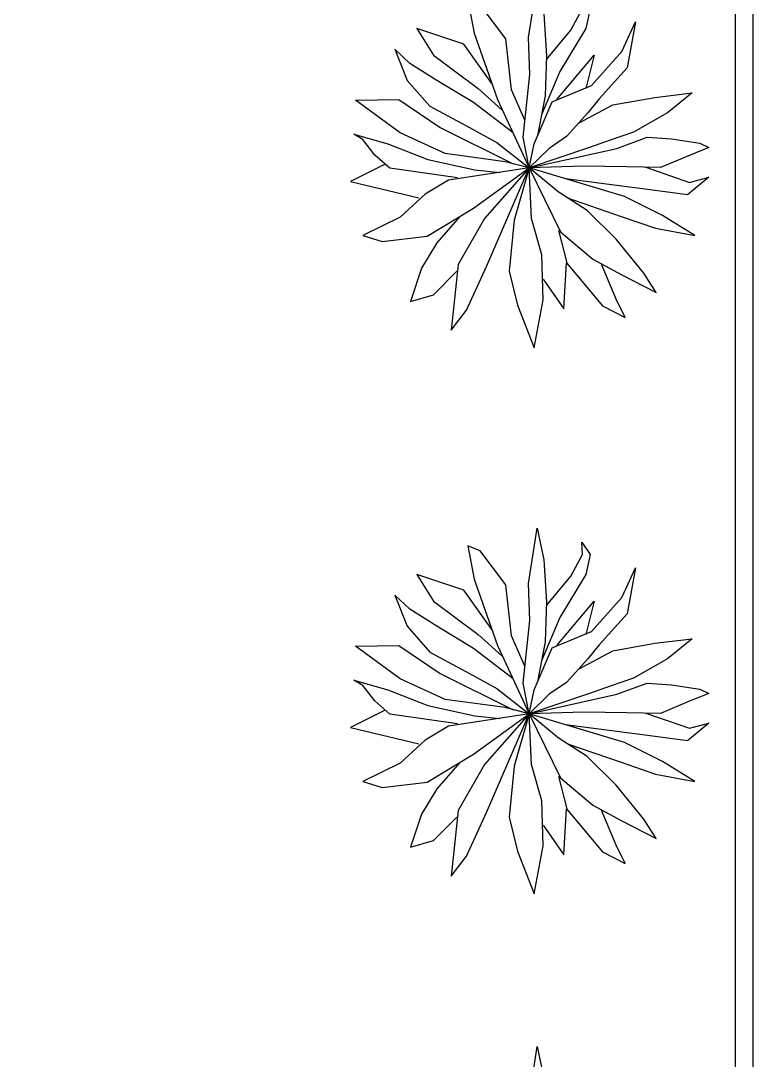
# Model space of a CAD drawing. Header units: millimetres. Extents: x 935 to 1399, y 512 to 900.
# Drawn here: x 1108.49 to 1114.69, y 846.52 to 855.33 of the extents above; entities that cross this region are included whole.
import ezdxf

# ---------------------------------------------------------------- set-up
doc = ezdxf.new("R2010")
doc.units = ezdxf.units.MM
doc.layers.add('VEGETAÇÃO', color=3, linetype='Continuous')

msp = doc.modelspace()

# ---------------------------------------------------------------- linework, layer by layer
for p, q in [((1112.78726, 855.18446), (1112.85868, 855.65239)), ((1112.27325, 855.50364), (1112.3258, 855.22209)), ((1112.59447, 855.17196), (1112.37836, 855.45982)), ((1113.1436, 855.24708), (1113.24295, 855.42865)), ((1113.30717, 855.42865), (1113.27217, 855.25958)), ((1112.91582, 855.38484), (1112.93915, 855.02803)), ((1113.57584, 855.06552), (1113.69274, 855.31589)), ((1113.69274, 855.31589), (1113.62262, 854.9279)), ((1112.23812, 855.12815), (1111.84102, 855.25958)), ((1111.84102, 855.25958), (1111.98112, 855.03434)), ((1112.93809, 854.99715), (1113.1436, 855.24708)), ((1113.27217, 855.25958), (1113.05016, 854.89659)), ((1112.3258, 855.22209), (1112.52436, 854.65872)), ((1112.64126, 854.74016), (1112.59447, 855.17196)), ((1112.79892, 854.87159), (1112.78726, 855.18446)), ((1111.78256, 854.9654), (1111.654, 855.08434)), ((1111.654, 855.08434), (1111.75924, 854.82147)), ((1112.47602, 854.79588), (1112.23812, 855.12815)), ((1113.31883, 854.77765), (1113.57584, 855.06552)), ((1112.01034, 854.82147), (1111.78256, 854.9654)), ((1111.98112, 855.03434), (1112.3608, 854.75266)), ((1112.93915, 855.02803), (1112.92749, 854.69003)), ((1113.02683, 854.65872), (1113.34216, 855.03434)), ((1113.34216, 855.03434), (1113.27217, 854.75266)), ((1113.05016, 854.89659), (1112.89595, 854.5296)), ((1113.62262, 854.9279), (1113.38305, 854.66503)), ((1111.75924, 854.82147), (1111.95189, 854.60241)), ((1112.31991, 854.63372), (1112.01034, 854.82147)), ((1112.7406, 854.33954), (1112.79892, 854.87159)), ((1112.3608, 854.75266), (1112.55948, 854.57109)), ((1112.75637, 854.48338), (1112.64126, 854.74016)), ((1112.98594, 854.64004), (1113.31883, 854.77765)), ((1113.8563, 854.67753), (1114.17176, 854.71503)), ((1114.17176, 854.71503), (1113.96141, 854.5461)), ((1111.32111, 854.65254), (1111.68912, 854.65872)), ((1111.70078, 854.37717), (1111.32111, 854.65254)), ((1111.68912, 854.65872), (1112.03957, 854.42098)), ((1112.65536, 854.37599), (1112.31991, 854.63372)), ((1112.52436, 854.65872), (1112.79255, 854.0799)), ((1112.83404, 854.28323), (1112.98594, 854.64004)), ((1112.92749, 854.69003), (1112.86383, 854.35319)), ((1113.21398, 854.46243), (1113.49995, 854.61491)), ((1113.38305, 854.66503), (1113.2896, 854.5461)), ((1113.49995, 854.61491), (1113.8563, 854.67753)), ((1111.95189, 854.60241), (1112.25569, 854.43966)), ((1113.2896, 854.5461), (1113.10861, 854.34586)), ((1113.96141, 854.5461), (1113.67518, 854.38335)), ((1112.25569, 854.43966), (1112.51859, 854.29573)), ((1111.30944, 854.36453), (1111.59567, 854.28323)), ((1111.38533, 854.32072), (1111.30944, 854.36453)), ((1112.08046, 854.20192), (1111.70078, 854.37717)), ((1112.03957, 854.42098), (1112.65536, 854.11562)), ((1113.67518, 854.38335), (1113.47662, 854.31454)), ((1111.48467, 854.18929), (1111.38533, 854.32072)), ((1111.59567, 854.28323), (1111.93446, 854.15179)), ((1112.51859, 854.29573), (1112.79255, 854.0799)), ((1112.79255, 854.0799), (1112.7406, 854.33954)), ((1112.79255, 854.0799), (1112.83404, 854.28323)), ((1113.10861, 854.34586), (1112.96248, 854.24573)), ((1113.47662, 854.31454), (1113.30127, 854.25191)), ((1113.53495, 854.24573), (1113.79195, 854.33954)), ((1113.79195, 854.33954), (1113.9964, 854.32704)), ((1113.9964, 854.32704), (1114.23597, 854.28955)), ((1114.23597, 854.28955), (1114.31186, 854.25191)), ((1111.61311, 854.07667), (1111.48467, 854.18929)), ((1112.5887, 854.13298), (1112.08046, 854.20192)), ((1113.30127, 854.25191), (1112.79255, 854.0799)), ((1112.96248, 854.24573), (1112.79255, 854.0799)), ((1112.79255, 854.0799), (1113.53495, 854.24573)), ((1114.15419, 854.18929), (1113.90296, 854.08299)), ((1114.31186, 854.25191), (1114.15419, 854.18929)), ((1111.57447, 854.11055), (1111.28022, 853.96405)), ((1111.93446, 854.15179), (1112.3317, 854.06417)), ((1112.79255, 854.0799), (1112.5887, 854.13298)), ((1113.25461, 854.09548), (1112.79255, 854.0799)), ((1113.61673, 854.08917), (1113.25461, 854.09548)), ((1113.90296, 854.08299), (1113.61673, 854.08917)), ((1113.78048, 854.08563), (1114.1483, 853.95773)), ((1112.18557, 853.99536), (1111.61311, 854.07667)), ((1112.44258, 854.02668), (1112.10969, 853.97655)), ((1112.31991, 853.73867), (1112.79255, 854.0799)), ((1112.3317, 854.06417), (1112.5434, 854.04032)), ((1112.79255, 854.0799), (1112.41348, 853.65105)), ((1112.43091, 853.24425), (1112.79255, 854.0799)), ((1112.79255, 854.0799), (1112.44258, 854.02668)), ((1112.79255, 854.0799), (1112.66459, 853.63855)), ((1112.79255, 854.0799), (1113.05593, 853.53843)), ((1112.81059, 853.65105), (1112.79255, 854.0799)), ((1113.0385, 853.87642), (1112.79255, 854.0799)), ((1113.59929, 853.83893), (1112.79255, 854.0799)), ((1114.31186, 854.00154), (1114.13087, 853.85143)), ((1114.1483, 853.95773), (1114.31186, 854.00154)), ((1111.28022, 853.96405), (1111.85845, 853.8263)), ((1112.10969, 853.97655), (1111.911, 853.85761)), ((1113.81541, 853.89524), (1113.09932, 853.98827)), ((1111.911, 853.85761), (1111.70078, 853.66368)), ((1113.28384, 853.71999), (1113.0385, 853.87642)), ((1113.11682, 853.82649), (1113.57007, 853.66986)), ((1113.92052, 853.67618), (1113.59929, 853.83893)), ((1114.13087, 853.85143), (1113.81541, 853.89524)), ((1111.92856, 853.50094), (1112.31991, 853.73867)), ((1111.70078, 853.66368), (1111.38533, 853.50712)), ((1112.20564, 853.66926), (1112.01034, 853.44463)), ((1112.41348, 853.65105), (1112.19147, 853.26306)), ((1112.89826, 853.34437), (1112.81059, 853.65105)), ((1113.52918, 853.4758), (1113.28384, 853.71999)), ((1113.57007, 853.66986), (1113.86207, 853.56974)), ((1114.19508, 853.50712), (1113.92052, 853.67618)), ((1112.66459, 853.63855), (1112.6237, 853.20675)), ((1113.86207, 853.56974), (1114.19508, 853.50712)), ((1111.38533, 853.50712), (1111.54889, 853.45712)), ((1111.54889, 853.45712), (1111.92856, 853.50094)), ((1113.11438, 853.27556), (1113.04426, 853.55093)), ((1113.05593, 853.53843), (1113.33049, 853.30687)), ((1113.76285, 853.18794), (1113.52918, 853.4758)), ((1112.01034, 853.44463), (1111.88191, 853.23175)), ((1112.90993, 852.9627), (1112.89826, 853.34437)), ((1113.33049, 853.30687), (1113.57584, 853.17544)), ((1111.88191, 853.23175), (1111.78833, 852.95006)), ((1111.98112, 853.00651), (1112.1798, 853.20675)), ((1112.19147, 853.26306), (1112.13302, 852.70601)), ((1112.26158, 852.87507), (1112.43091, 853.24425)), ((1112.6237, 853.20675), (1112.69381, 852.91889)), ((1113.08515, 852.88757), (1113.10861, 853.27556)), ((1113.10861, 853.27556), (1113.41228, 852.91257)), ((1113.52918, 852.96888), (1113.40061, 853.26938)), ((1112.90993, 853.13794), (1113.08515, 852.88757)), ((1113.57584, 853.17544), (1113.86796, 853.02519)), ((1113.86796, 853.02519), (1113.76285, 853.18794)), ((1111.78833, 852.95006), (1111.98112, 853.00651)), ((1112.83404, 852.5559), (1112.90993, 852.9627)), ((1113.60506, 852.81245), (1113.52918, 852.96888)), ((1112.13302, 852.70601), (1112.26158, 852.87507)), ((1112.69381, 852.91889), (1112.83404, 852.5559)), ((1113.41228, 852.91257), (1113.60506, 852.81245)), ((1112.78726, 850.56148), (1112.85868, 851.02941)), ((1112.85868, 851.02941), (1112.91582, 850.76186)), ((1112.27325, 850.88066), (1112.3258, 850.59911)), ((1112.37836, 850.83685), (1112.27325, 850.88066)), ((1112.59447, 850.54898), (1112.37836, 850.83685)), ((1113.24295, 850.80567), (1113.23705, 850.91197)), ((1113.23705, 850.91197), (1113.30717, 850.80567)), ((1112.91582, 850.76186), (1112.93915, 850.40505)), ((1113.1436, 850.62411), (1113.24295, 850.80567)), ((1113.30717, 850.80567), (1113.27217, 850.63661)), ((1113.57584, 850.44254), (1113.69274, 850.69292)), ((1113.69274, 850.69292), (1113.62262, 850.30493)), ((1112.23812, 850.50517), (1111.84102, 850.63661)), ((1111.84102, 850.63661), (1111.98112, 850.41137)), ((1112.3258, 850.59911), (1112.52436, 850.03574)), ((1112.93809, 850.37418), (1113.1436, 850.62411)), ((1113.27217, 850.63661), (1113.05016, 850.27362)), ((1112.47602, 850.1729), (1112.23812, 850.50517)), ((1112.64126, 850.11718), (1112.59447, 850.54898)), ((1112.79892, 850.24862), (1112.78726, 850.56148)), ((1111.78256, 850.34242), (1111.654, 850.46136)), ((1111.654, 850.46136), (1111.75924, 850.19849)), ((1111.98112, 850.41137), (1112.3608, 850.12968)), ((1112.93915, 850.40505), (1112.92749, 850.06706)), ((1113.02683, 850.03574), (1113.34216, 850.41137)), ((1113.34216, 850.41137), (1113.27217, 850.12968)), ((1113.31883, 850.15468), (1113.57584, 850.44254)), ((1112.01034, 850.19849), (1111.78256, 850.34242)), ((1113.62262, 850.30493), (1113.38305, 850.04206)), ((1112.7406, 849.71656), (1112.79892, 850.24862)), ((1113.05016, 850.27362), (1112.89595, 849.90662)), ((1111.75924, 850.19849), (1111.95189, 849.97943)), ((1112.31991, 850.01075), (1112.01034, 850.19849)), ((1112.3608, 850.12968), (1112.55948, 849.94812)), ((1112.98594, 850.01706), (1113.31883, 850.15468)), ((1111.32111, 850.02956), (1111.68912, 850.03574)), ((1111.68912, 850.03574), (1112.03957, 849.79801)), ((1112.52436, 850.03574), (1112.79255, 849.45692)), ((1112.75637, 849.86041), (1112.64126, 850.11718)), ((1112.92749, 850.06706), (1112.86383, 849.73021)), ((1113.38305, 850.04206), (1113.2896, 849.92312)), ((1113.49995, 849.99193), (1113.8563, 850.05456)), ((1113.8563, 850.05456), (1114.17176, 850.09205)), ((1114.17176, 850.09205), (1113.96141, 849.92312)), ((1111.70078, 849.75419), (1111.32111, 850.02956)), ((1111.95189, 849.97943), (1112.25569, 849.81668)), ((1112.65536, 849.75302), (1112.31991, 850.01075)), ((1112.83404, 849.66025), (1112.98594, 850.01706)), ((1113.21398, 849.83945), (1113.49995, 849.99193)), ((1113.2896, 849.92312), (1113.10861, 849.72288)), ((1113.96141, 849.92312), (1113.67518, 849.76037)), ((1112.03957, 849.79801), (1112.65536, 849.49264)), ((1112.25569, 849.81668), (1112.51859, 849.67275)), ((1111.30944, 849.74156), (1111.59567, 849.66025)), ((1111.38533, 849.69775), (1111.30944, 849.74156)), ((1111.48467, 849.56631), (1111.38533, 849.69775)), ((1112.08046, 849.57895), (1111.70078, 849.75419)), ((1112.79255, 849.45692), (1112.7406, 849.71656)), ((1113.10861, 849.72288), (1112.96248, 849.62276)), ((1113.47662, 849.69157), (1113.30127, 849.62894)), ((1113.67518, 849.76037), (1113.47662, 849.69157)), ((1113.53495, 849.62276), (1113.79195, 849.71656)), ((1113.79195, 849.71656), (1113.9964, 849.70406)), ((1113.9964, 849.70406), (1114.23597, 849.66657)), ((1111.59567, 849.66025), (1111.93446, 849.52882)), ((1112.51859, 849.67275), (1112.79255, 849.45692)), ((1112.79255, 849.45692), (1112.83404, 849.66025)), ((1113.30127, 849.62894), (1112.79255, 849.45692)), ((1112.96248, 849.62276), (1112.79255, 849.45692)), ((1112.79255, 849.45692), (1113.53495, 849.62276)), ((1114.31186, 849.62894), (1114.15419, 849.56631)), ((1114.23597, 849.66657), (1114.31186, 849.62894)), ((1111.61311, 849.45369), (1111.48467, 849.56631)), ((1111.93446, 849.52882), (1112.3317, 849.44119)), ((1112.5887, 849.51), (1112.08046, 849.57895)), ((1112.79255, 849.45692), (1112.5887, 849.51)), ((1114.15419, 849.56631), (1113.90296, 849.46001)), ((1111.57447, 849.48757), (1111.28022, 849.34107)), ((1112.18557, 849.37239), (1111.61311, 849.45369)), ((1112.31991, 849.1157), (1112.79255, 849.45692)), ((1112.3317, 849.44119), (1112.5434, 849.41735)), ((1112.79255, 849.45692), (1112.41348, 849.02807)), ((1112.43091, 848.62127), (1112.79255, 849.45692)), ((1112.79255, 849.45692), (1112.44258, 849.4037)), ((1112.79255, 849.45692), (1112.66459, 849.01558)), ((1113.25461, 849.47251), (1112.79255, 849.45692)), ((1112.79255, 849.45692), (1113.05593, 848.91545)), ((1112.81059, 849.02807), (1112.79255, 849.45692)), ((1113.0385, 849.25345), (1112.79255, 849.45692)), ((1113.59929, 849.21596), (1112.79255, 849.45692)), ((1113.61673, 849.46619), (1113.25461, 849.47251)), ((1113.90296, 849.46001), (1113.61673, 849.46619)), ((1113.78048, 849.46265), (1114.1483, 849.33476)), ((1111.28022, 849.34107), (1111.85845, 849.20332)), ((1112.10969, 849.35357), (1111.911, 849.23463)), ((1112.44258, 849.4037), (1112.10969, 849.35357)), ((1113.81541, 849.27227), (1113.09932, 849.36529)), ((1114.31186, 849.37857), (1114.13087, 849.22845)), ((1114.1483, 849.33476), (1114.31186, 849.37857)), ((1113.28384, 849.09702), (1113.0385, 849.25345)), ((1114.13087, 849.22845), (1113.81541, 849.27227)), ((1111.911, 849.23463), (1111.70078, 849.04071)), ((1113.11682, 849.20351), (1113.57007, 849.04689)), ((1113.92052, 849.05321), (1113.59929, 849.21596)), ((1111.92856, 848.87796), (1112.31991, 849.1157)), ((1113.52918, 848.85283), (1113.28384, 849.09702)), ((1111.70078, 849.04071), (1111.38533, 848.88414)), ((1112.20564, 849.04628), (1112.01034, 848.82165)), ((1112.41348, 849.02807), (1112.19147, 848.64009)), ((1112.66459, 849.01558), (1112.6237, 848.58378)), ((1112.89826, 848.72139), (1112.81059, 849.02807)), ((1113.57007, 849.04689), (1113.86207, 848.94677)), ((1114.19508, 848.88414), (1113.92052, 849.05321)), ((1113.11438, 848.65258), (1113.04426, 848.92795)), ((1113.05593, 848.91545), (1113.33049, 848.6839)), ((1113.86207, 848.94677), (1114.19508, 848.88414)), ((1111.38533, 848.88414), (1111.54889, 848.83415)), ((1111.54889, 848.83415), (1111.92856, 848.87796)), ((1112.01034, 848.82165), (1111.88191, 848.60877)), ((1113.76285, 848.56496), (1113.52918, 848.85283)), ((1112.90993, 848.33972), (1112.89826, 848.72139)), ((1112.19147, 848.64009), (1112.13302, 848.08303)), ((1113.08515, 848.2646), (1113.10861, 848.65258)), ((1113.10861, 848.65258), (1113.41228, 848.28959)), ((1113.33049, 848.6839), (1113.57584, 848.55246)), ((1113.52918, 848.3459), (1113.40061, 848.6464)), ((1111.88191, 848.60877), (1111.78833, 848.32709)), ((1111.98112, 848.38353), (1112.1798, 848.58378)), ((1112.26158, 848.2521), (1112.43091, 848.62127)), ((1112.6237, 848.58378), (1112.69381, 848.29591)), ((1113.57584, 848.55246), (1113.86796, 848.40221)), ((1113.86796, 848.40221), (1113.76285, 848.56496)), ((1112.90993, 848.51497), (1113.08515, 848.2646)), ((1111.78833, 848.32709), (1111.98112, 848.38353)), ((1112.69381, 848.29591), (1112.83404, 847.93292)), ((1112.83404, 847.93292), (1112.90993, 848.33972)), ((1113.41228, 848.28959), (1113.60506, 848.18947)), ((1113.60506, 848.18947), (1113.52918, 848.3459)), ((1112.13302, 848.08303), (1112.26158, 848.2521)), ((1112.78726, 846.17175), (1112.85868, 846.63968)), ((1112.85868, 846.63968), (1112.91582, 846.37213))]:
    msp.add_line(p, q)
at = {"layer": 'VEGETAÇÃO', "color": 7}
msp.add_line((1114.53786, 833.92187), (1114.53786, 875.70689), dxfattribs=at)
msp.add_lwpolyline([(1091.68786, 833.62187), (1114.68786, 833.62187), (1114.68786, 875.84655), (1104.07022, 876.60525), (1093.34417, 877.33332), (1085.56543, 877.41495), (1085.56543, 833.62187), (1086.21543, 833.62187)], dxfattribs=at)

doc.saveas('drawing.dxf')
